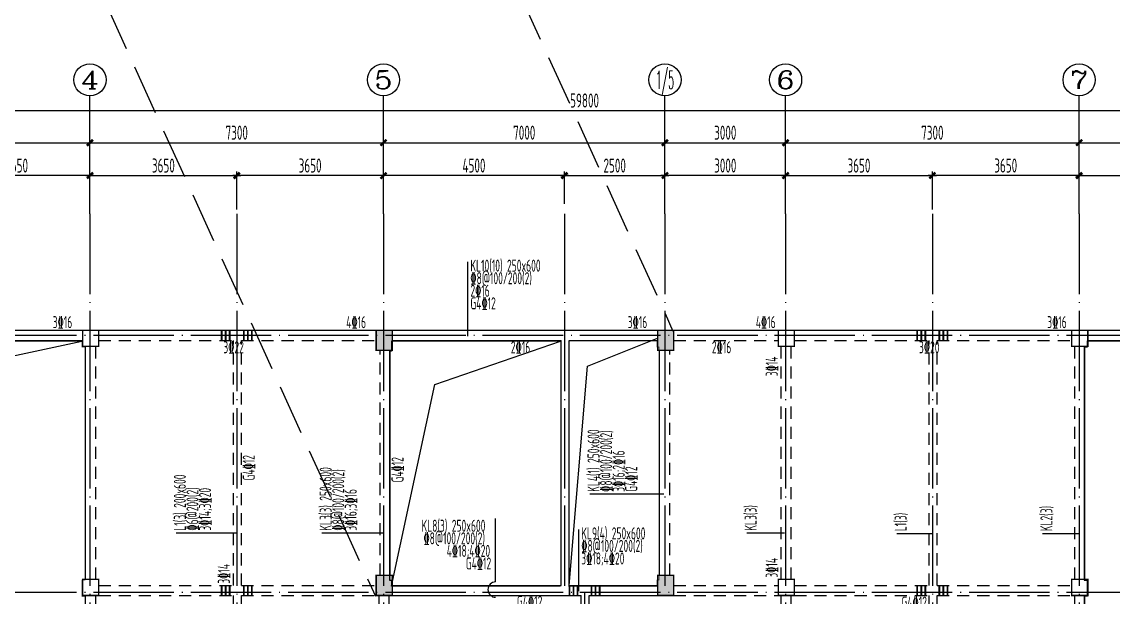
# Model space of a CAD drawing. Extents: x -472319 to -112444, y -516749 to -5704.
# Drawn here: x -193244 to -166102, y -369464 to -355145 of the extents above; entities that cross this region are included whole.
import ezdxf
from ezdxf.enums import TextEntityAlignment as Align

# ---------------------------------------------------------------- set-up
doc = ezdxf.new("R2010")
doc.units = 0
doc.header["$LTSCALE"] = 100
doc.header["$MEASUREMENT"] = 0
for name, pattern in [('3', [5, 3, -2]), ('CENTER', [2, 1.25, -0.25, 0.25, -0.25]), ('DASH', [0.35, 0.25, -0.1]), ('DOTE', [2.42, 2, -0.2, 0.02, -0.2])]:
    doc.linetypes.add(name, pattern=pattern)
for name, color, linetype in [('1301', 24, 'Continuous'), ('AXIS', 3, 'Continuous'), ('AXIS_TEXT', 7, 'Continuous'), ('DOTE', 1, 'CENTER'), ('S_BEAM', 4, 'Continuous'), ('S_BEAMDASH', 134, '3'), ('S_BEAMDIMLOCAL', 7, 'Continuous'), ('S_BEAMDIMLOCALVER', 7, 'Continuous'), ('S_BEAMDIMMASS', 2, 'Continuous'), ('S_BEAMDIMMASSVER', 2, 'Continuous'), ('S_CL', 2, 'Continuous'), ('S_HOLE', 253, 'Continuous'), ('S_SUBBEAMHOOP', 1, 'Continuous'), ('S_SUBBEAMLABEL', 7, 'Continuous'), ('洞口边线', 7, 'Continuous')]:
    doc.layers.add(name, color=color, linetype=linetype)
doc.styles.add('_TCH_AXIS', font='COMPLEX', dxfattribs={"bigfont": 'GBCBIG'})
doc.styles.add('COMPLEX', font='COMPLEX')
doc.styles.add('HZ', font='tssdeng.shx', dxfattribs={"width": 0.6, "height": 350, "bigfont": 'a.shx'})
doc.styles.get("Standard").update_dxf_attribs({"font": 'tssdeng.shx', "width": 0.6, "bigfont": 'a.shx'})
doc.dimstyles.new('DIMN', dxfattribs={"dimtxt": 350, "dimasz": 150, "dimexe": 100, "dimexo": 100, "dimgap": 75, "dimtad": 1, "dimdec": 0, "dimzin": 0, "dimdsep": 46, "dimtxsty": 'HZ', "dimblk": 'ARCHTICK', "dimcen": 0.09, "dimdle": 100, "dimclrd": 3, "dimclre": 3, "dimclrt": 7, "dimazin": 2, "dimtfac": 1, "dimtdec": 0, "dimtmove": 2, "dimatfit": 3, "dimldrblk": 'ARCHTICK', "dimfxl": 1, "dimtolj": 1, "dimtzin": 0, "dimarcsym": 0})

# ---------------------------------------------------------------- blocks, each defined once
blk = doc.blocks.new('_ArchTick')
at = {"color": 0, "linetype": 'ByBlock', "const_width": 0.4}
blk.add_lwpolyline([(-0.5, -0.5), (0.5, 0.5)], dxfattribs=at)
blk = doc.blocks.new('*D1397')
at = {"layer": 'AXIS', "color": 3, "lineweight": -2, "transparency": 16777216}
for p, q in [((-198949, -358154), (-191449, -358154)), ((-198849, -359820), (-198849, -358054)), ((-191549, -359820), (-191549, -358054))]:
    blk.add_line(p, q, dxfattribs=at)
at = {"layer": 'Defpoints', "color": 0, "transparency": 16777216}
for p in [(-191549, -358154), (-198849, -359920), (-191549, -359920)]:
    blk.add_point(p, dxfattribs=at)
at = {"layer": 'AXIS', "color": 3, "lineweight": -2, "transparency": 16777216, "xscale": 150, "yscale": 150, "zscale": 150, "rotation": 180}
blk.add_blockref('_ArchTick', (-198849, -358154), dxfattribs=at)
at = {"layer": 'AXIS', "color": 3, "lineweight": -2, "transparency": 16777216, "xscale": 150, "yscale": 150, "zscale": 150}
blk.add_blockref('_ArchTick', (-191549, -358154), dxfattribs=at)
at = {"layer": 'AXIS', "color": 7, "transparency": 16777216, "insert": (-195199, -357904), "char_height": 350, "attachment_point": 5, "style": 'HZ'}
blk.add_mtext('\\A1;7300', dxfattribs=at)
blk = doc.blocks.new('*D1398')
at = {"layer": 'AXIS', "color": 3, "lineweight": -2, "transparency": 16777216}
for p, q in [((-191649, -358154), (-184149, -358154)), ((-191549, -359820), (-191549, -358054)), ((-184249, -359820), (-184249, -358054))]:
    blk.add_line(p, q, dxfattribs=at)
at = {"layer": 'Defpoints', "color": 0, "transparency": 16777216}
for p in [(-184249, -358154), (-191549, -359920), (-184249, -359920)]:
    blk.add_point(p, dxfattribs=at)
at = {"layer": 'AXIS', "color": 3, "lineweight": -2, "transparency": 16777216, "xscale": 150, "yscale": 150, "zscale": 150, "rotation": 180}
blk.add_blockref('_ArchTick', (-191549, -358154), dxfattribs=at)
at = {"layer": 'AXIS', "color": 3, "lineweight": -2, "transparency": 16777216, "xscale": 150, "yscale": 150, "zscale": 150}
blk.add_blockref('_ArchTick', (-184249, -358154), dxfattribs=at)
at = {"layer": 'AXIS', "color": 7, "transparency": 16777216, "insert": (-187899, -357904), "char_height": 350, "attachment_point": 5, "style": 'HZ'}
blk.add_mtext('\\A1;7300', dxfattribs=at)
blk = doc.blocks.new('*D1399')
at = {"layer": 'AXIS', "color": 3, "lineweight": -2, "transparency": 16777216}
for p, q in [((-184349, -358154), (-177149, -358154)), ((-184249, -359820), (-184249, -358054)), ((-177249, -359820), (-177249, -358054))]:
    blk.add_line(p, q, dxfattribs=at)
at = {"layer": 'Defpoints', "color": 0, "transparency": 16777216}
for p in [(-177249, -358154), (-184249, -359920), (-177249, -359920)]:
    blk.add_point(p, dxfattribs=at)
at = {"layer": 'AXIS', "color": 3, "lineweight": -2, "transparency": 16777216, "xscale": 150, "yscale": 150, "zscale": 150, "rotation": 180}
blk.add_blockref('_ArchTick', (-184249, -358154), dxfattribs=at)
at = {"layer": 'AXIS', "color": 3, "lineweight": -2, "transparency": 16777216, "xscale": 150, "yscale": 150, "zscale": 150}
blk.add_blockref('_ArchTick', (-177249, -358154), dxfattribs=at)
at = {"layer": 'AXIS', "color": 7, "transparency": 16777216, "insert": (-180749, -357904), "char_height": 350, "attachment_point": 5, "style": 'HZ'}
blk.add_mtext('\\A1;7000', dxfattribs=at)
blk = doc.blocks.new('*D1400')
at = {"layer": 'AXIS', "color": 3, "lineweight": -2, "transparency": 16777216}
for p, q in [((-177349, -358154), (-174149, -358154)), ((-177249, -359820), (-177249, -358054)), ((-174249, -359820), (-174249, -358054))]:
    blk.add_line(p, q, dxfattribs=at)
at = {"layer": 'Defpoints', "color": 0, "transparency": 16777216}
for p in [(-174249, -358154), (-177249, -359920), (-174249, -359920)]:
    blk.add_point(p, dxfattribs=at)
at = {"layer": 'AXIS', "color": 3, "lineweight": -2, "transparency": 16777216, "xscale": 150, "yscale": 150, "zscale": 150, "rotation": 180}
blk.add_blockref('_ArchTick', (-177249, -358154), dxfattribs=at)
at = {"layer": 'AXIS', "color": 3, "lineweight": -2, "transparency": 16777216, "xscale": 150, "yscale": 150, "zscale": 150}
blk.add_blockref('_ArchTick', (-174249, -358154), dxfattribs=at)
at = {"layer": 'AXIS', "color": 7, "transparency": 16777216, "insert": (-175749, -357904), "char_height": 350, "attachment_point": 5, "style": 'HZ'}
blk.add_mtext('\\A1;3000', dxfattribs=at)
blk = doc.blocks.new('*D1401')
at = {"layer": 'AXIS', "color": 3, "lineweight": -2, "transparency": 16777216}
for p, q in [((-174349, -358154), (-166849, -358154)), ((-174249, -359820), (-174249, -358054)), ((-166949, -359820), (-166949, -358054))]:
    blk.add_line(p, q, dxfattribs=at)
at = {"layer": 'Defpoints', "color": 0, "transparency": 16777216}
for p in [(-166949, -358154), (-174249, -359920), (-166949, -359920)]:
    blk.add_point(p, dxfattribs=at)
at = {"layer": 'AXIS', "color": 3, "lineweight": -2, "transparency": 16777216, "xscale": 150, "yscale": 150, "zscale": 150, "rotation": 180}
blk.add_blockref('_ArchTick', (-174249, -358154), dxfattribs=at)
at = {"layer": 'AXIS', "color": 3, "lineweight": -2, "transparency": 16777216, "xscale": 150, "yscale": 150, "zscale": 150}
blk.add_blockref('_ArchTick', (-166949, -358154), dxfattribs=at)
at = {"layer": 'AXIS', "color": 7, "transparency": 16777216, "insert": (-170599, -357904), "char_height": 350, "attachment_point": 5, "style": 'HZ'}
blk.add_mtext('\\A1;7300', dxfattribs=at)
blk = doc.blocks.new('*D1402')
at = {"layer": 'AXIS', "color": 3, "lineweight": -2, "transparency": 16777216}
for p, q in [((-167049, -358154), (-159549, -358154)), ((-166949, -359820), (-166949, -358054)), ((-159649, -359820), (-159649, -358054))]:
    blk.add_line(p, q, dxfattribs=at)
at = {"layer": 'Defpoints', "color": 0, "transparency": 16777216}
for p in [(-159649, -358154), (-166949, -359920), (-159649, -359920)]:
    blk.add_point(p, dxfattribs=at)
at = {"layer": 'AXIS', "color": 3, "lineweight": -2, "transparency": 16777216, "xscale": 150, "yscale": 150, "zscale": 150, "rotation": 180}
blk.add_blockref('_ArchTick', (-166949, -358154), dxfattribs=at)
at = {"layer": 'AXIS', "color": 3, "lineweight": -2, "transparency": 16777216, "xscale": 150, "yscale": 150, "zscale": 150}
blk.add_blockref('_ArchTick', (-159649, -358154), dxfattribs=at)
at = {"layer": 'AXIS', "color": 7, "transparency": 16777216, "insert": (-163299, -357904), "char_height": 350, "attachment_point": 5, "style": 'HZ'}
blk.add_mtext('\\A1;7300', dxfattribs=at)
blk = doc.blocks.new('*D1405')
at = {"layer": 'AXIS', "color": 3, "lineweight": -2, "transparency": 16777216}
for p, q in [((-209249, -357354), (-149249, -357354)), ((-209149, -359820), (-209149, -357254)), ((-149349, -359820), (-149349, -357254))]:
    blk.add_line(p, q, dxfattribs=at)
at = {"layer": 'Defpoints', "color": 0, "transparency": 16777216}
for p in [(-149349, -357354), (-209149, -359920), (-149349, -359920)]:
    blk.add_point(p, dxfattribs=at)
at = {"layer": 'AXIS', "color": 3, "lineweight": -2, "transparency": 16777216, "xscale": 150, "yscale": 150, "zscale": 150, "rotation": 180}
blk.add_blockref('_ArchTick', (-209149, -357354), dxfattribs=at)
at = {"layer": 'AXIS', "color": 3, "lineweight": -2, "transparency": 16777216, "xscale": 150, "yscale": 150, "zscale": 150}
blk.add_blockref('_ArchTick', (-149349, -357354), dxfattribs=at)
at = {"layer": 'AXIS', "color": 7, "transparency": 16777216, "insert": (-179249, -357104), "char_height": 350, "attachment_point": 5, "style": 'HZ'}
blk.add_mtext('\\A1;59800', dxfattribs=at)
blk = doc.blocks.new('_AXISO')
blk.add_circle((0, 0), 0.5)
at = {"layer": 'AXIS_TEXT', "style": 'COMPLEX', "width": 1.041667}
blk.add_attdef('A', text='', height=0.56, dxfattribs=at).set_placement((-0.25, -0.28), (0.25, -0.28), align=Align.FIT)
blk = doc.blocks.new('*D1446')
at = {"layer": '1301', "color": 3, "lineweight": -2, "transparency": 16777216}
for p, q in [((-179649, -358972), (-184349, -358972)), ((-184249, -359674), (-184249, -358872)), ((-179749, -359674), (-179749, -358872))]:
    blk.add_line(p, q, dxfattribs=at)
at = {"layer": 'Defpoints', "color": 0, "transparency": 16777216}
for p in [(-184249, -358972), (-184249, -359774), (-179749, -359774)]:
    blk.add_point(p, dxfattribs=at)
at = {"layer": '1301', "color": 3, "lineweight": -2, "transparency": 16777216, "xscale": 150, "yscale": 150, "zscale": 150, "rotation": 180}
blk.add_blockref('_ArchTick', (-184249, -358972), dxfattribs=at)
at = {"layer": '1301', "color": 3, "lineweight": -2, "transparency": 16777216, "xscale": 150, "yscale": 150, "zscale": 150}
blk.add_blockref('_ArchTick', (-179749, -358972), dxfattribs=at)
at = {"layer": '1301', "color": 7, "transparency": 16777216, "insert": (-181999, -358722), "char_height": 350, "attachment_point": 5, "style": 'HZ'}
blk.add_mtext('\\A1;4500', dxfattribs=at)
blk = doc.blocks.new('*D1447')
at = {"layer": '1301', "color": 3, "lineweight": -2, "transparency": 16777216}
for p, q in [((-179849, -358972), (-177149, -358972)), ((-179749, -359574), (-179749, -358872)), ((-177249, -359674), (-177249, -358872))]:
    blk.add_line(p, q, dxfattribs=at)
at = {"layer": 'Defpoints', "color": 0, "transparency": 16777216}
for p in [(-177249, -358972), (-179749, -359674), (-177249, -359774)]:
    blk.add_point(p, dxfattribs=at)
at = {"layer": '1301', "color": 3, "lineweight": -2, "transparency": 16777216, "xscale": 150, "yscale": 150, "zscale": 150, "rotation": 180}
blk.add_blockref('_ArchTick', (-179749, -358972), dxfattribs=at)
at = {"layer": '1301', "color": 3, "lineweight": -2, "transparency": 16777216, "xscale": 150, "yscale": 150, "zscale": 150}
blk.add_blockref('_ArchTick', (-177249, -358972), dxfattribs=at)
at = {"layer": '1301', "color": 7, "transparency": 16777216, "insert": (-178499, -358722), "char_height": 350, "attachment_point": 5, "style": 'HZ'}
blk.add_mtext('\\A1;2500', dxfattribs=at)
blk = doc.blocks.new('*D1687')
at = {"layer": '1301', "color": 3, "lineweight": -2, "transparency": 16777216}
for p, q in [((-174149, -358972), (-177349, -358972)), ((-177249, -359820), (-177249, -358872)), ((-174249, -359820), (-174249, -358872))]:
    blk.add_line(p, q, dxfattribs=at)
at = {"layer": 'Defpoints', "color": 0, "transparency": 16777216}
for p in [(-177249, -358972), (-177249, -359920), (-174249, -359920)]:
    blk.add_point(p, dxfattribs=at)
at = {"layer": '1301', "color": 3, "lineweight": -2, "transparency": 16777216, "xscale": 150, "yscale": 150, "zscale": 150, "rotation": 180}
blk.add_blockref('_ArchTick', (-177249, -358972), dxfattribs=at)
at = {"layer": '1301', "color": 3, "lineweight": -2, "transparency": 16777216, "xscale": 150, "yscale": 150, "zscale": 150}
blk.add_blockref('_ArchTick', (-174249, -358972), dxfattribs=at)
at = {"layer": '1301', "color": 7, "transparency": 16777216, "insert": (-175749, -358722), "char_height": 350, "attachment_point": 5, "style": 'HZ'}
blk.add_mtext('\\A1;3000', dxfattribs=at)
blk = doc.blocks.new('*D1452')
at = {"layer": '1301', "color": 3, "lineweight": -2, "transparency": 16777216}
for p, q in [((-167049, -358972), (-163199, -358972)), ((-166949, -359820), (-166949, -358872)), ((-163299, -359820), (-163299, -358872))]:
    blk.add_line(p, q, dxfattribs=at)
at = {"layer": 'Defpoints', "color": 0, "transparency": 16777216}
for p in [(-163299, -358972), (-166949, -359920), (-163299, -359920)]:
    blk.add_point(p, dxfattribs=at)
at = {"layer": '1301', "color": 3, "lineweight": -2, "transparency": 16777216, "xscale": 150, "yscale": 150, "zscale": 150, "rotation": 180}
blk.add_blockref('_ArchTick', (-166949, -358972), dxfattribs=at)
at = {"layer": '1301', "color": 3, "lineweight": -2, "transparency": 16777216, "xscale": 150, "yscale": 150, "zscale": 150}
blk.add_blockref('_ArchTick', (-163299, -358972), dxfattribs=at)
at = {"layer": '1301', "color": 7, "transparency": 16777216, "insert": (-165124, -358722), "char_height": 350, "attachment_point": 5, "style": 'HZ'}
blk.add_mtext('\\A1;3650', dxfattribs=at)
blk = doc.blocks.new('*D1453')
at = {"layer": '1301', "color": 3, "lineweight": -2, "transparency": 16777216}
for p, q in [((-174349, -358972), (-170499, -358972)), ((-174249, -359820), (-174249, -358872)), ((-170599, -359820), (-170599, -358872))]:
    blk.add_line(p, q, dxfattribs=at)
at = {"layer": 'Defpoints', "color": 0, "transparency": 16777216}
for p in [(-170599, -358972), (-174249, -359920), (-170599, -359920)]:
    blk.add_point(p, dxfattribs=at)
at = {"layer": '1301', "color": 3, "lineweight": -2, "transparency": 16777216, "xscale": 150, "yscale": 150, "zscale": 150, "rotation": 180}
blk.add_blockref('_ArchTick', (-174249, -358972), dxfattribs=at)
at = {"layer": '1301', "color": 3, "lineweight": -2, "transparency": 16777216, "xscale": 150, "yscale": 150, "zscale": 150}
blk.add_blockref('_ArchTick', (-170599, -358972), dxfattribs=at)
at = {"layer": '1301', "color": 7, "transparency": 16777216, "insert": (-172424, -358722), "char_height": 350, "attachment_point": 5, "style": 'HZ'}
blk.add_mtext('\\A1;3650', dxfattribs=at)
blk = doc.blocks.new('*D1454')
at = {"layer": '1301', "color": 3, "lineweight": -2, "transparency": 16777216}
for p, q in [((-166849, -358972), (-170699, -358972)), ((-170599, -359820), (-170599, -358872)), ((-166949, -359820), (-166949, -358872))]:
    blk.add_line(p, q, dxfattribs=at)
at = {"layer": 'Defpoints', "color": 0, "transparency": 16777216}
for p in [(-170599, -358972), (-170599, -359920), (-166949, -359920)]:
    blk.add_point(p, dxfattribs=at)
at = {"layer": '1301', "color": 3, "lineweight": -2, "transparency": 16777216, "xscale": 150, "yscale": 150, "zscale": 150, "rotation": 180}
blk.add_blockref('_ArchTick', (-170599, -358972), dxfattribs=at)
at = {"layer": '1301', "color": 3, "lineweight": -2, "transparency": 16777216, "xscale": 150, "yscale": 150, "zscale": 150}
blk.add_blockref('_ArchTick', (-166949, -358972), dxfattribs=at)
at = {"layer": '1301', "color": 7, "transparency": 16777216, "insert": (-168774, -358722), "char_height": 350, "attachment_point": 5, "style": 'HZ'}
blk.add_mtext('\\A1;3650', dxfattribs=at)
blk = doc.blocks.new('*D1455')
at = {"layer": '1301', "color": 3, "lineweight": -2, "transparency": 16777216}
for p, q in [((-184149, -358972), (-187999, -358972)), ((-187899, -359820), (-187899, -358872)), ((-184249, -359820), (-184249, -358872))]:
    blk.add_line(p, q, dxfattribs=at)
at = {"layer": 'Defpoints', "color": 0, "transparency": 16777216}
for p in [(-187899, -358972), (-187899, -359920), (-184249, -359920)]:
    blk.add_point(p, dxfattribs=at)
at = {"layer": '1301', "color": 3, "lineweight": -2, "transparency": 16777216, "xscale": 150, "yscale": 150, "zscale": 150, "rotation": 180}
blk.add_blockref('_ArchTick', (-187899, -358972), dxfattribs=at)
at = {"layer": '1301', "color": 3, "lineweight": -2, "transparency": 16777216, "xscale": 150, "yscale": 150, "zscale": 150}
blk.add_blockref('_ArchTick', (-184249, -358972), dxfattribs=at)
at = {"layer": '1301', "color": 7, "transparency": 16777216, "insert": (-186074, -358722), "char_height": 350, "attachment_point": 5, "style": 'HZ'}
blk.add_mtext('\\A1;3650', dxfattribs=at)
blk = doc.blocks.new('*D1456')
at = {"layer": '1301', "color": 3, "lineweight": -2, "transparency": 16777216}
for p, q in [((-191649, -358972), (-187799, -358972)), ((-191549, -359820), (-191549, -358872)), ((-187899, -359820), (-187899, -358872))]:
    blk.add_line(p, q, dxfattribs=at)
at = {"layer": 'Defpoints', "color": 0, "transparency": 16777216}
for p in [(-187899, -358972), (-191549, -359920), (-187899, -359920)]:
    blk.add_point(p, dxfattribs=at)
at = {"layer": '1301', "color": 3, "lineweight": -2, "transparency": 16777216, "xscale": 150, "yscale": 150, "zscale": 150, "rotation": 180}
blk.add_blockref('_ArchTick', (-191549, -358972), dxfattribs=at)
at = {"layer": '1301', "color": 3, "lineweight": -2, "transparency": 16777216, "xscale": 150, "yscale": 150, "zscale": 150}
blk.add_blockref('_ArchTick', (-187899, -358972), dxfattribs=at)
at = {"layer": '1301', "color": 7, "transparency": 16777216, "insert": (-189724, -358722), "char_height": 350, "attachment_point": 5, "style": 'HZ'}
blk.add_mtext('\\A1;3650', dxfattribs=at)
blk = doc.blocks.new('*D1457')
at = {"layer": '1301', "color": 3, "lineweight": -2, "transparency": 16777216}
for p, q in [((-191449, -358972), (-195299, -358972)), ((-195199, -359820), (-195199, -358872)), ((-191549, -359820), (-191549, -358872))]:
    blk.add_line(p, q, dxfattribs=at)
at = {"layer": 'Defpoints', "color": 0, "transparency": 16777216}
for p in [(-195199, -358972), (-195199, -359920), (-191549, -359920)]:
    blk.add_point(p, dxfattribs=at)
at = {"layer": '1301', "color": 3, "lineweight": -2, "transparency": 16777216, "xscale": 150, "yscale": 150, "zscale": 150, "rotation": 180}
blk.add_blockref('_ArchTick', (-195199, -358972), dxfattribs=at)
at = {"layer": '1301', "color": 3, "lineweight": -2, "transparency": 16777216, "xscale": 150, "yscale": 150, "zscale": 150}
blk.add_blockref('_ArchTick', (-191549, -358972), dxfattribs=at)
at = {"layer": '1301', "color": 7, "transparency": 16777216, "insert": (-193374, -358722), "char_height": 350, "attachment_point": 5, "style": 'HZ'}
blk.add_mtext('\\A1;3650', dxfattribs=at)
blk = doc.blocks.new('*D1467')
at = {"layer": '1301', "color": 3, "lineweight": -2, "transparency": 16777216}
for p, q in [((-179649, -358972), (-184349, -358972)), ((-184249, -359674), (-184249, -358872)), ((-179749, -359674), (-179749, -358872))]:
    blk.add_line(p, q, dxfattribs=at)
at = {"layer": 'Defpoints', "color": 0, "transparency": 16777216}
for p in [(-184249, -358972), (-184249, -359774), (-179749, -359774)]:
    blk.add_point(p, dxfattribs=at)
at = {"layer": '1301', "color": 3, "lineweight": -2, "transparency": 16777216, "xscale": 150, "yscale": 150, "zscale": 150, "rotation": 180}
blk.add_blockref('_ArchTick', (-184249, -358972), dxfattribs=at)
at = {"layer": '1301', "color": 3, "lineweight": -2, "transparency": 16777216, "xscale": 150, "yscale": 150, "zscale": 150}
blk.add_blockref('_ArchTick', (-179749, -358972), dxfattribs=at)
at = {"layer": '1301', "color": 7, "transparency": 16777216, "insert": (-181999, -358722), "char_height": 350, "attachment_point": 5, "style": 'HZ'}
blk.add_mtext('\\A1;4500', dxfattribs=at)

msp = doc.modelspace()

# ---------------------------------------------------------------- hatches: boundary and pattern name
at = {"layer": 'S_CL'}
h = msp.add_hatch(dxfattribs=at)
h.set_pattern_fill('ANSI31', color=256)
h.set_pattern_definition([(45, (208106.50008, 337937.00036), (-0.088388347648, 0.088388347648), [])])
h.paths.add_polyline_path([(-184031.83, -363322.39), (-184031.83, -362822.39), (-184431.83, -362822.39), (-184431.83, -363322.39)])
h.paths.add_polyline_path([(-184031.83, -369422.391), (-184031.83, -368922.391), (-184431.83, -368922.391), (-184431.83, -369422.391)])
h.paths.add_polyline_path([(-177031.828, -369422.391), (-177031.828, -368922.391), (-177431.828, -368922.391), (-177431.828, -369422.391)])
h.paths.add_polyline_path([(-177031.828, -363322.39), (-177031.828, -362822.39), (-177431.828, -362822.39), (-177431.828, -363322.39)])

# ---------------------------------------------------------------- linework, layer by layer
at = {"color": 253, "linetype": 'DASH', "ltscale": 50}
for p, q in [((-184491.001, -346476.5), (-177049.329, -362839.891)), ((-191891.003, -353076.501), (-184449.331, -369439.892))]:
    msp.add_line(p, q, dxfattribs=at)
at = {"layer": 'AXIS'}
for p, q in [((-191549.329, -359920.242), (-191549.329, -356989.447)), ((-184249.329, -359920.242), (-184249.329, -356989.447)), ((-177249.329, -359920.242), (-177249.329, -356989.447)), ((-174249.329, -359920.242), (-174249.329, -356989.447)), ((-166949.329, -359920.242), (-166949.329, -356989.447))]:
    msp.add_line(p, q, dxfattribs=at)
at = {"layer": 'DOTE', "linetype": 'DOTE', "ltscale": 10}
for p, q in [((-191549.329, -359920.242), (-191549.329, -382070.283)), ((-187899.329, -359920.242), (-187899.329, -382070.283)), ((-184249.329, -359920.242), (-184249.329, -382070.283)), ((-179749.329, -359920.242), (-179749.329, -369339.891)), ((-177249.329, -359920.242), (-177249.329, -369339.891)), ((-174249.329, -359920.242), (-174249.329, -382070.283)), ((-170599.329, -359920.242), (-170599.329, -382070.283)), ((-166949.329, -359920.242), (-166949.329, -382070.283)), ((-210823.148, -362939.891), (-147530.518, -362939.891)), ((-210823.148, -369339.891), (-147530.518, -369339.891)), ((-179249.329, -369339.891), (-179249.329, -382070.283))]:
    msp.add_line(p, q, dxfattribs=at)
at = {"layer": 'S_BEAM'}
for p, q in [((-195181.83, -362822.39), (-191731.83, -362822.39)), ((-191331.83, -362822.39), (-187881.83, -362822.39)), ((-187881.83, -362822.39), (-184431.83, -362822.39)), ((-184031.83, -362822.39), (-182231.83, -362822.39)), ((-182231.83, -362822.39), (-179731.828, -362822.39)), ((-179731.828, -362822.39), (-177431.828, -362822.39)), ((-177031.828, -362822.39), (-174431.828, -362822.39)), ((-174031.828, -362822.39), (-170581.828, -362822.39)), ((-170581.828, -362822.39), (-167131.828, -362822.39)), ((-166731.828, -362822.39), (-163281.828, -362822.39)), ((-195181.83, -363072.39), (-191731.83, -363072.39)), ((-184031.83, -363072.39), (-182231.83, -363072.39)), ((-182231.83, -363072.39), (-179831.828, -363072.39)), ((-179831.828, -369172.391), (-179831.828, -363072.39)), ((-179631.828, -363072.39), (-177431.828, -363072.39)), ((-179631.828, -369172.391), (-179631.828, -363072.39)), ((-166731.828, -363072.39), (-163281.828, -363072.39)), ((-191656.83, -369022.391), (-191656.83, -363222.39)), ((-184081.83, -368922.391), (-184081.83, -363322.39)), ((-177381.828, -368922.391), (-177381.828, -363322.39)), ((-166806.828, -369022.391), (-166806.828, -363222.39)), ((-184031.83, -369172.391), (-179831.828, -369172.391)), ((-179631.828, -369172.391), (-179231.828, -369172.391)), ((-179231.828, -369172.391), (-177431.828, -369172.391)), ((-191656.83, -370322.391), (-191656.83, -369422.391)), ((-184031.83, -369422.391), (-179731.828, -369422.391)), ((-179731.828, -369422.391), (-179331.828, -369422.391)), ((-179131.828, -369422.391), (-177431.828, -369422.391)), ((-166806.828, -370322.391), (-166806.828, -369422.391))]:
    msp.add_line(p, q, dxfattribs=at)
at = {"layer": 'S_BEAMDASH'}
for p, q in [((-191331.83, -363072.39), (-187981.83, -363072.39)), ((-187981.83, -369172.391), (-187981.83, -363072.39)), ((-187781.83, -369172.391), (-187781.83, -363072.39)), ((-187781.83, -363072.39), (-184431.83, -363072.39)), ((-177031.828, -363072.39), (-174431.828, -363072.39)), ((-174031.828, -363072.39), (-170681.828, -363072.39)), ((-170681.828, -369172.391), (-170681.828, -363072.39)), ((-170481.828, -369172.391), (-170481.828, -363072.39)), ((-170481.828, -363072.39), (-167131.828, -363072.39)), ((-191406.83, -369022.391), (-191406.83, -363222.39)), ((-184331.83, -368922.391), (-184331.83, -363322.39)), ((-177131.828, -368922.391), (-177131.828, -363322.39)), ((-174356.828, -369022.391), (-174356.828, -363222.39)), ((-174106.828, -369022.391), (-174106.828, -363222.39)), ((-167056.828, -369022.391), (-167056.828, -363222.39)), ((-191331.83, -369172.391), (-187981.83, -369172.391)), ((-187781.83, -369172.391), (-184431.83, -369172.391)), ((-177031.828, -369172.391), (-174431.828, -369172.391)), ((-174031.828, -369172.391), (-170681.828, -369172.391)), ((-170481.828, -369172.391), (-167131.828, -369172.391)), ((-191406.83, -370222.391), (-191406.83, -369422.391)), ((-191331.83, -369422.391), (-187981.83, -369422.391)), ((-187981.83, -370222.391), (-187981.83, -369422.391)), ((-187781.83, -369422.391), (-184431.83, -369422.391)), ((-187781.83, -370222.391), (-187781.83, -369422.391)), ((-184356.83, -370222.391), (-184356.83, -369422.391)), ((-184106.83, -370222.391), (-184106.83, -369422.391)), ((-179331.828, -370222.391), (-179331.828, -369422.391)), ((-179131.828, -370222.391), (-179131.828, -369422.391)), ((-177031.828, -369422.391), (-174431.828, -369422.391)), ((-174356.828, -370222.391), (-174356.828, -369422.391)), ((-174106.828, -370222.391), (-174106.828, -369422.391)), ((-174031.828, -369422.391), (-170681.828, -369422.391)), ((-170681.828, -370222.391), (-170681.828, -369422.391)), ((-170481.828, -369422.391), (-167131.828, -369422.391)), ((-170481.828, -370222.391), (-170481.828, -369422.391)), ((-167056.828, -370222.391), (-167056.828, -369422.391))]:
    msp.add_line(p, q, dxfattribs=at)
at = {"layer": 'S_BEAMDIMMASS'}
for p, q in [((-182149.331, -362964.891), (-182149.331, -361121.141)), ((-181460.331, -369086.127), (-181460.331, -367502.467)), ((-179391.399, -369314.892), (-179391.399, -367783.642))]:
    msp.add_line(p, q, dxfattribs=at)
at = {"layer": 'S_BEAMDIMMASSVER'}
for p, q in [((-177274.329, -366903.392), (-179118.079, -366903.392)), ((-187899.331, -367869.892), (-189405.581, -367869.892)), ((-184249.331, -367870.392), (-185780.581, -367870.392)), ((-174274.329, -367870.392), (-175211.079, -367870.392)), ((-170599.329, -367884.392), (-171480.579, -367884.392)), ((-166949.329, -367884.392), (-167855.579, -367884.392))]:
    msp.add_line(p, q, dxfattribs=at)
at = {"layer": 'S_CL', "color": 7}
for p, q in [((-179177.83, -363712.891), (-177431.828, -363022.39)), ((-179631.828, -369172.391), (-179177.83, -363712.891))]:
    msp.add_line(p, q, dxfattribs=at)
at = {"layer": 'S_CL', "const_width": 35}
for points in [[(-191331.83, -363222.39), (-191331.83, -362822.39), (-191731.83, -362822.39), (-191731.83, -363222.39)], [(-184031.83, -363322.39), (-184031.83, -362822.39), (-184431.83, -362822.39), (-184431.83, -363322.39)], [(-177031.828, -363322.39), (-177031.828, -362822.39), (-177431.828, -362822.39), (-177431.828, -363322.39)], [(-174031.828, -363222.39), (-174031.828, -362822.39), (-174431.828, -362822.39), (-174431.828, -363222.39)], [(-166731.828, -363222.39), (-166731.828, -362822.39), (-167131.828, -362822.39), (-167131.828, -363222.39)], [(-191331.83, -369422.391), (-191331.83, -369022.391), (-191731.83, -369022.391), (-191731.83, -369422.391)], [(-184031.83, -369422.391), (-184031.83, -368922.391), (-184431.83, -368922.391), (-184431.83, -369422.391)], [(-177031.828, -369422.391), (-177031.828, -368922.391), (-177431.828, -368922.391), (-177431.828, -369422.391)], [(-174031.828, -369422.391), (-174031.828, -369022.391), (-174431.828, -369022.391), (-174431.828, -369422.391)], [(-166731.828, -369422.391), (-166731.828, -369022.391), (-167131.828, -369022.391), (-167131.828, -369422.391)]]:
    msp.add_lwpolyline(points, close=True, dxfattribs=at)
at = {"layer": 'S_HOLE', "const_width": 18}
for points in [[(-198649.331, -377589.892), (-191749.331, -377589.892), (-191749.331, -377439.892), (-191674.331, -377439.892), (-191674.331, -371639.892), (-191749.331, -371639.892), (-191749.331, -371239.892), (-191674.331, -371239.892), (-191674.331, -369439.892), (-191749.331, -369439.892), (-191749.331, -369039.892), (-191674.331, -369039.892), (-191674.331, -363239.891), (-191749.331, -363239.891), (-191749.331, -363089.891), (-198649.331, -363089.891)], [(-179849.329, -363089.891), (-184049.331, -363089.891), (-184049.331, -363339.891), (-184099.331, -363339.891), (-184099.331, -369039.892), (-184049.331, -369039.892), (-184049.331, -369189.892), (-179849.329, -369189.892)], [(-179649.329, -369189.892), (-177449.329, -369189.892), (-177449.329, -369039.892), (-177399.329, -369039.892), (-177399.329, -363239.891), (-177449.329, -363239.891), (-177449.329, -363089.891), (-179649.329, -363089.891)], [(-159849.329, -363089.891), (-166749.329, -363089.891), (-166749.329, -363239.891), (-166824.329, -363239.891), (-166824.329, -369039.892), (-166824.329, -369039.892), (-166749.329, -369039.892), (-166749.329, -369439.892), (-166824.329, -369439.892), (-166824.329, -371239.892), (-166749.329, -371239.892), (-166749.329, -371639.892), (-166824.329, -371639.892), (-166824.329, -377439.892), (-166749.329, -377439.892), (-166749.329, -377589.892), (-159849.329, -377589.892)]]:
    msp.add_lwpolyline(points, dxfattribs=at)
at = {"layer": 'S_SUBBEAMHOOP', "const_width": 44.9}
for points in [[(-188274.331, -362839.891), (-188274.331, -363089.891)], [(-188174.331, -362839.891), (-188174.331, -363089.891)], [(-188074.331, -362839.891), (-188074.331, -363089.891)], [(-187724.331, -362839.891), (-187724.331, -363089.891)], [(-187624.331, -362839.891), (-187624.331, -363089.891)], [(-187524.331, -362839.891), (-187524.331, -363089.891)], [(-170974.329, -362839.891), (-170974.329, -363089.891)], [(-170874.329, -362839.891), (-170874.329, -363089.891)], [(-170774.329, -362839.891), (-170774.329, -363089.891)], [(-170424.329, -362839.891), (-170424.329, -363089.891)], [(-170324.329, -362839.891), (-170324.329, -363089.891)], [(-170224.329, -362839.891), (-170224.329, -363089.891)], [(-188274.331, -369189.892), (-188274.331, -369439.892)], [(-188174.331, -369189.892), (-188174.331, -369439.892)], [(-188074.331, -369189.892), (-188074.331, -369439.892)], [(-187724.331, -369189.892), (-187724.331, -369439.892)], [(-187624.331, -369189.892), (-187624.331, -369439.892)], [(-187524.331, -369189.892), (-187524.331, -369439.892)], [(-179624.329, -369189.892), (-179624.329, -369439.892)], [(-179524.329, -369189.892), (-179524.329, -369439.892)], [(-179424.329, -369189.892), (-179424.329, -369439.892)], [(-179074.329, -369189.892), (-179074.329, -369439.892)], [(-178974.329, -369189.892), (-178974.329, -369439.892)], [(-178874.329, -369189.892), (-178874.329, -369439.892)], [(-170974.329, -369189.892), (-170974.329, -369439.892)], [(-170874.329, -369189.892), (-170874.329, -369439.892)], [(-170774.329, -369189.892), (-170774.329, -369439.892)], [(-170424.329, -369189.892), (-170424.329, -369439.892)], [(-170324.329, -369189.892), (-170324.329, -369439.892)], [(-170224.329, -369189.892), (-170224.329, -369439.892)]]:
    msp.add_lwpolyline(points, dxfattribs=at)
at = {"layer": 'S_SUBBEAMLABEL', "color": 7}
msp.add_arc((-181460.331, -369276.392), 190.264, 90, 270, dxfattribs=at)
at = {"layer": '洞口边线'}
for points in [[(-191749.331, -363089.891), (-198649.331, -363089.891), (-198649.331, -363239.891), (-199049.331, -363239.891), (-199049.331, -363089.891), (-205949.331, -363089.891), (-205949.331, -363239.891), (-206024.331, -363239.891), (-206024.331, -369039.892), (-205949.331, -369039.892), (-205949.331, -369439.892), (-206024.331, -369439.892), (-206024.331, -371239.892), (-205949.331, -371239.892), (-205949.331, -371639.892), (-206024.331, -371639.892), (-206024.331, -377439.892), (-205949.331, -377439.892), (-205949.331, -377589.892), (-203439.102, -365600.119), (-191749.331, -363089.891)], [(-179849.329, -363089.891), (-184049.331, -363089.891), (-184049.331, -363339.891), (-184099.331, -363339.891), (-184099.331, -369039.892), (-184049.331, -369039.892), (-184049.331, -369189.892), (-182970.993, -364168.228), (-179849.329, -363089.891)], [(-152549.329, -363089.891), (-159449.329, -363089.891), (-159449.329, -363239.891), (-159849.329, -363239.891), (-159849.329, -363089.891), (-166749.329, -363089.891), (-166749.329, -363239.891), (-166824.329, -363239.891), (-166824.329, -369039.892), (-166749.329, -369039.892), (-166749.329, -369439.892), (-166824.329, -369439.892), (-166824.329, -371239.892), (-166749.329, -371239.892), (-166749.329, -371639.892), (-166824.329, -371639.892), (-166824.329, -377439.892), (-166749.329, -377439.892), (-166749.329, -377589.892), (-164239.098, -365600.119), (-152549.329, -363089.891)]]:
    msp.add_lwpolyline(points, close=True, dxfattribs=at)

# ---------------------------------------------------------------- block references
at = {"layer": 'AXIS'}
ref = msp.add_blockref('_AXISO', (-191549.329, -356589.447), dxfattribs=dict(at, xscale=800, yscale=800, zscale=800))
ref.add_attrib('A', '4', dxfattribs={"layer": 'AXIS_TEXT', "height": 452.548, "style": '_TCH_AXIS', "width": 1.3125}).set_placement((-191775.603, -356815.721), (-191323.055, -356815.721), align=Align.FIT)
ref = msp.add_blockref('_AXISO', (-184249.329, -356589.447), dxfattribs=dict(at, xscale=800, yscale=800, zscale=800))
ref.add_attrib('A', '5', dxfattribs={"layer": 'AXIS_TEXT', "height": 452.548, "style": '_TCH_AXIS', "width": 1.5}).set_placement((-184475.603, -356815.721), (-184023.055, -356815.721), align=Align.FIT)
ref = msp.add_blockref('_AXISO', (-177249.329, -356589.447), dxfattribs=dict(at, xscale=800, yscale=800, zscale=800))
ref.add_attrib('A', '1/5', dxfattribs={"layer": 'AXIS_TEXT', "height": 452.5483, "style": '_TCH_AXIS', "width": 0.411765}).set_placement((-177475.603, -356815.721), (-177023.055, -356815.721), align=Align.FIT)
ref = msp.add_blockref('_AXISO', (-174249.329, -356589.447), dxfattribs=dict(at, xscale=800, yscale=800, zscale=800))
ref.add_attrib('A', '6', dxfattribs={"layer": 'AXIS_TEXT', "height": 452.548, "style": '_TCH_AXIS', "width": 1.5}).set_placement((-174475.603, -356815.721), (-174023.055, -356815.721), align=Align.FIT)
ref = msp.add_blockref('_AXISO', (-166949.329, -356589.447), dxfattribs=dict(at, xscale=800, yscale=800, zscale=800))
ref.add_attrib('A', '7', dxfattribs={"layer": 'AXIS_TEXT', "height": 452.548, "style": '_TCH_AXIS', "width": 1.5}).set_placement((-167175.603, -356815.721), (-166723.055, -356815.721), align=Align.FIT)

# ---------------------------------------------------------------- texts
at = {"layer": 'S_BEAMDIMLOCAL', "width": 0.6}
for s, p in [('3\x8416', (-192475.581, -362769.891)), ('4%%13216', (-185175.581, -362769.891)), ('3\x8416', (-178175.579, -362769.891)), ('4\x8416', (-174989.579, -362769.891)), ('3%%13216', (-167741.079, -362769.891)), ('3\x8422', (-188231.831, -363394.891)), ('2\x8416', (-181081.829, -363394.891)), ('2\x8416', (-176081.829, -363394.891)), ('3\x8420', (-170931.829, -363394.891)), ('G4\x8412', (-180930.329, -369731.392)), ('G4\x8412', (-171366.2, -369748.892))]:
    msp.add_text(s, height=300, dxfattribs=at).set_placement(p)
at = {"layer": 'S_BEAMDIMLOCALVER', "width": 0.6}
for s, p in [('3\x8414', (-174444.329, -363966.141)), ('G4\x8412', (-187449.831, -366559.891)), ('G4\x8412', (-183750.331, -366609.891)), ('3\x8414', (-174444.329, -368978.642)), ('3\x8414', (-188069.331, -369128.642))]:
    msp.add_text(s, height=300, rotation=90, dxfattribs=at).set_placement(p)
at = {"layer": 'S_BEAMDIMMASS', "width": 0.6}
for s, p in [('KL10(10) 250x600', (-182088.081, -361363.641)), ('\x848@100/200(2)', (-182088.081, -361676.141)), ('2\x8416', (-182088.081, -361988.641)), ('G4\x8412', (-182088.081, -362301.141)), ('KL8(3) 250x600', (-183304.297, -367836.642)), ('KL9(4) 250x600', (-179330.149, -368026.142)), ('\x848@100/200(2)', (-183255.127, -368149.142)), ('\x848@100/200(2)', (-179330.149, -368338.642)), ('4%%13218;4%%13220', (-182677.858, -368461.642)), ('G4\x8412', (-182202.819, -368774.142)), ('3%%13218;4%%13220', (-179330.149, -368651.142))]:
    msp.add_text(s, height=300, dxfattribs=at).set_placement(p)
at = {"layer": 'S_BEAMDIMMASSVER', "width": 0.6}
for s, p in [('KL4(1) 250x600', (-178875.579, -366842.142)), ('\x848@100/200(2)', (-178563.079, -366842.142)), ('3%%13216;2%%13216', (-178250.579, -366842.142)), ('KL3(3) 250x600', (-185538.081, -367809.142)), ('\x848@100/200(2)', (-185225.581, -367809.142)), ('G4\x8412', (-177938.079, -366842.142)), ('L1(3) 200x600', (-189163.081, -367808.642)), ('\x846@200(2)', (-188850.581, -367808.642)), ('3\x8414;3\x8420', (-188538.081, -367808.642)), ('3\x8416;3\x8416', (-184913.081, -367809.142)), ('KL3(3) ', (-174968.579, -367809.142)), ('KL2(3)', (-167613.079, -367823.142)), ('L1(3)', (-171238.079, -367823.142))]:
    msp.add_text(s, height=300, rotation=90, dxfattribs=at).set_placement(p)

# ---------------------------------------------------------------- dimensions: what is measured, and where the dimension line sits
at = {"layer": '1301', "color": 7}
for base, p1, p2, picture, middle in [((-195199.329, -358971.5), (-191549.329, -359920.242), (-195199.329, -359920.242), '*D1457', (-193374.329, -358721.5)), ((-187899.329, -358971.5), (-184249.329, -359920.242), (-187899.329, -359920.242), '*D1455', (-186074.329, -358721.5)), ((-184249.329, -358971.5), (-179749.329, -359774.242), (-184249.329, -359774.242), '*D1446', (-181999.329, -358721.5)), ((-184249.329, -358971.5), (-179749.329, -359774.242), (-184249.329, -359774.242), '*D1467', (-181999.329, -358721.5)), ((-177249.329, -358971.5), (-179749.329, -359674.242), (-177249.329, -359774.242), '*D1447', (-178499.329, -358721.5)), ((-177249.329, -358971.5), (-174249.329, -359920.242), (-177249.329, -359920.242), '*D1687', (-175749.329, -358721.5)), ((-170599.329, -358971.5), (-166949.329, -359920.242), (-170599.329, -359920.242), '*D1454', (-168774.329, -358721.5))]:
    dim = msp.add_linear_dim(base=base, p1=p1, p2=p2, dimstyle='DIMN', override={"dimfxl": 100}, dxfattribs=at)
    dim.commit()
    dim.dimension.update_dxf_attribs({"geometry": picture, "text_midpoint": middle})
for base, p1, p2, picture, middle in [((-187899.329, -358971.5), (-191549.329, -359920.242), (-187899.329, -359920.242), '*D1456', (-189724.329, -358721.5)), ((-170599.329, -358971.5), (-174249.329, -359920.242), (-170599.329, -359920.242), '*D1453', (-172424.329, -358721.5)), ((-163299.329, -358971.5), (-166949.329, -359920.242), (-163299.329, -359920.242), '*D1452', (-165124.329, -358721.5))]:
    dim = msp.add_linear_dim(base=base, p1=p1, p2=p2, angle=180, dimstyle='DIMN', override={"dimfxl": 100}, dxfattribs=at)
    dim.commit()
    dim.dimension.update_dxf_attribs({"geometry": picture, "text_midpoint": middle})
at = {"layer": 'AXIS'}
for p1, p2, distance, picture, middle in [((-209149.329, -359920.242), (-149349.329, -359920.242), 2566.5, '*D1405', (-179249.329, -357103.742)), ((-198849.329, -359920.242), (-191549.329, -359920.242), 1766.5, '*D1397', (-195199.329, -357903.742)), ((-191549.329, -359920.242), (-184249.329, -359920.242), 1766.5, '*D1398', (-187899.329, -357903.742)), ((-184249.329, -359920.242), (-177249.329, -359920.242), 1766.5, '*D1399', (-180749.329, -357903.742)), ((-177249.329, -359920.242), (-174249.329, -359920.242), 1766.5, '*D1400', (-175749.329, -357903.742)), ((-174249.329, -359920.242), (-166949.329, -359920.242), 1766.5, '*D1401', (-170599.329, -357903.742)), ((-166949.329, -359920.242), (-159649.329, -359920.242), 1766.5, '*D1402', (-163299.329, -357903.742))]:
    dim = msp.add_aligned_dim(p1=p1, p2=p2, distance=distance, dimstyle='DIMN', dxfattribs=at)
    dim.commit()
    dim.dimension.update_dxf_attribs({"geometry": picture, "text_midpoint": middle})

doc.saveas('drawing.dxf')
